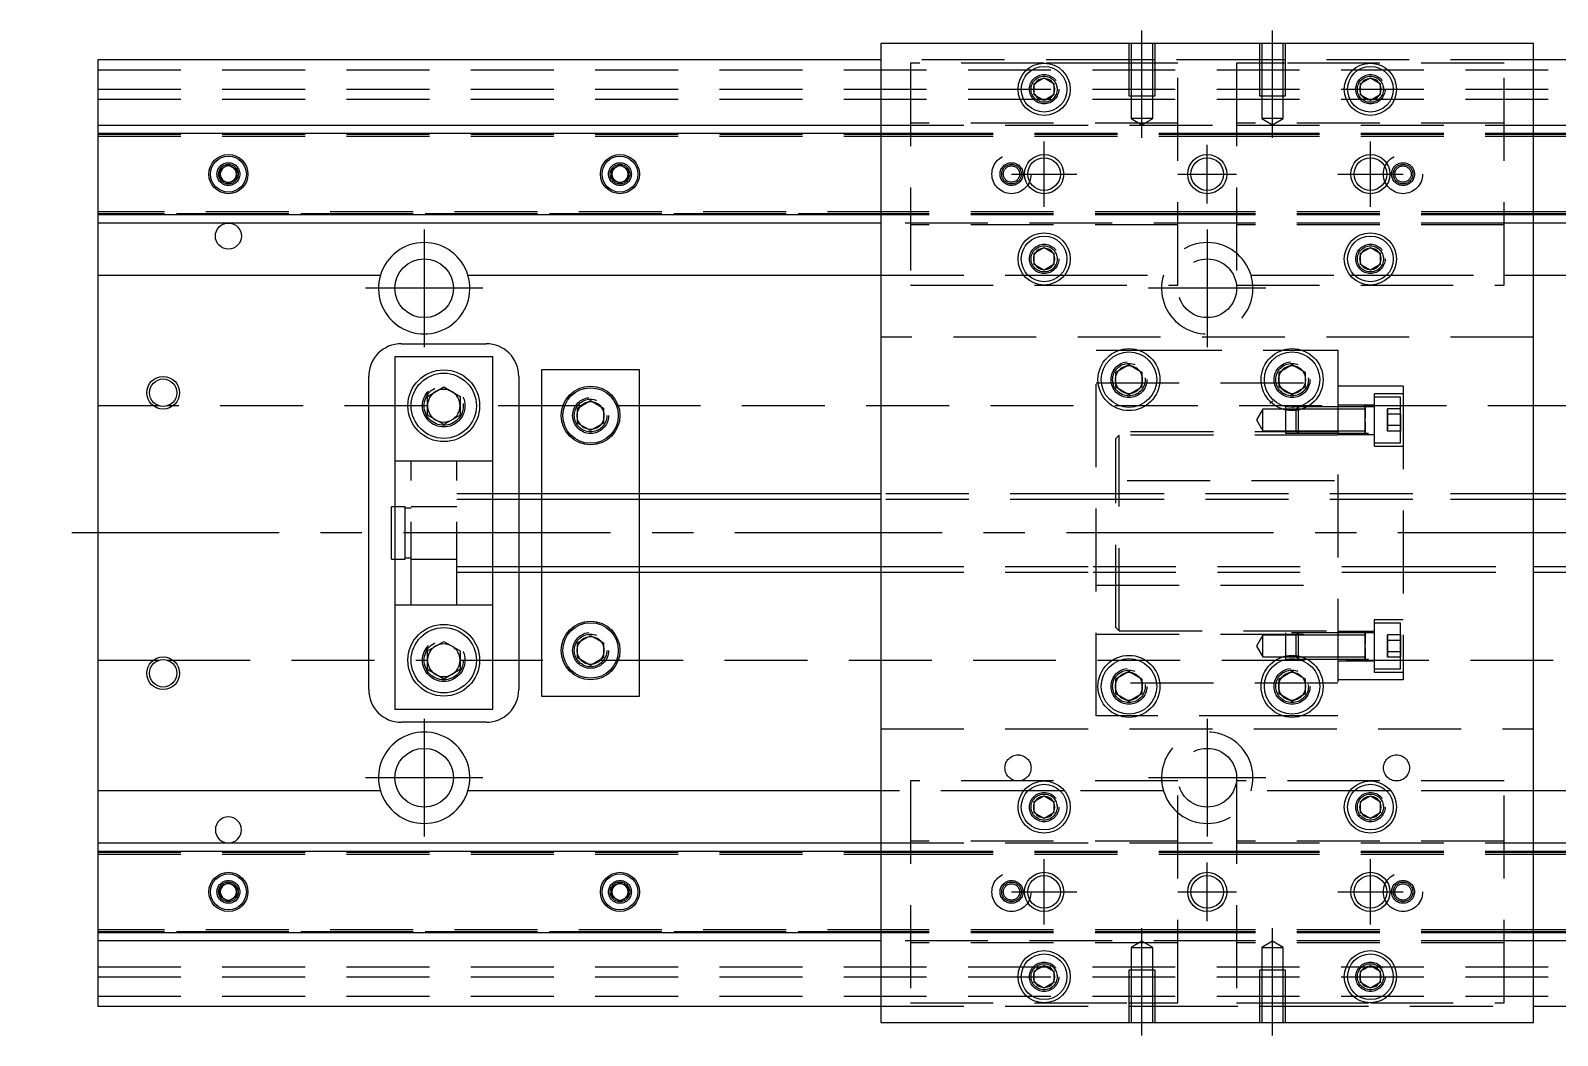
# Model space of a CAD drawing. Extents: x -13 to 549, y -293 to 77.
# Drawn here: x -10.3 to 223.7, y -77 to 77 of the extents above; entities that cross this region are included whole.
import ezdxf

# ---------------------------------------------------------------- set-up
doc = ezdxf.new("R2010")
doc.units = 0
doc.linetypes.add('CENTER', pattern=[50.8, 31.75, -6.35, 6.35, -6.35])
doc.linetypes.add('DASHED', pattern=[19.05, 12.7, -6.35])
doc.layers.get('0').update_dxf_attribs({"linetype": 'CONTINUOUS'})
doc.layers.add('CENTER', color=1, linetype='CENTER')

msp = doc.modelspace()

# ---------------------------------------------------------------- linework, layer by layer
at = {"color": 7, "linetype": 'CONTINUOUS'}
for p, q in [((220, 75), (120, 75)), ((120, 75), (120, -75)), ((220, -75), (220, 75)), ((120, 72.5), (0, 72.5)), ((0, 72.5), (0, 62.5)), ((340, 72.5), (220, 72.5)), ((143.5, 68.866026), (145, 69.73205)), ((143.5, 67.133974), (143.5, 68.866026)), ((145, 69.73205), (146.5, 68.866026)), ((146.5, 68.866026), (146.5, 67.133974)), ((193.5, 68.866026), (195, 69.73205)), ((193.5, 67.133974), (193.5, 68.866026)), ((195, 69.73205), (196.5, 68.866026)), ((196.5, 68.866026), (196.5, 67.133974)), ((145, 66.26795), (143.5, 67.133974)), ((146.5, 67.133974), (145, 66.26795)), ((195, 66.26795), (193.5, 67.133974)), ((196.5, 67.133974), (195, 66.26795)), ((0, 62.5), (120, 62.5)), ((0, 62.5), (0, 61.247728)), ((0, 61.247728), (120, 61.247728)), ((0, 61.247728), (0, 48.752272)), ((220, 62.5), (340, 62.5)), ((220, 61.247728), (340, 61.247728)), ((18.75, 55.721688), (20, 56.443376)), ((20, 56.443376), (21.25, 55.721688)), ((78.75, 55.721688), (80, 56.443376)), ((80, 56.443376), (81.25, 55.721688)), ((18.75, 54.278312), (18.75, 55.721688)), ((20, 53.556624), (18.75, 54.278312)), ((21.25, 54.278312), (20, 53.556624)), ((21.25, 55.721688), (21.25, 54.278312)), ((78.75, 54.278312), (78.75, 55.721688)), ((80, 53.556624), (78.75, 54.278312)), ((81.25, 54.278312), (80, 53.556624)), ((81.25, 55.721688), (81.25, 54.278312)), ((120, 48.752272), (0, 48.752272)), ((0, 48.752272), (0, 47.5)), ((120, 47.5), (0, 47.5)), ((0, 47.5), (0, 39.5)), ((340, 48.752272), (220, 48.752272)), ((340, 47.5), (220, 47.5)), ((143.5, 42.866026), (145, 43.73205)), ((143.5, 41.133974), (143.5, 42.866026)), ((145, 43.73205), (146.5, 42.866026)), ((146.5, 42.866026), (146.5, 41.133974)), ((193.5, 42.866026), (195, 43.73205)), ((193.5, 41.133974), (193.5, 42.866026)), ((195, 43.73205), (196.5, 42.866026)), ((196.5, 42.866026), (196.5, 41.133974)), ((145, 40.26795), (143.5, 41.133974)), ((146.5, 41.133974), (145, 40.26795)), ((195, 40.26795), (193.5, 41.133974)), ((196.5, 41.133974), (195, 40.26795)), ((0, 39.5), (43.291796, 39.5)), ((0, 39.5), (0, -39.5)), ((56.708204, 39.5), (120, 39.5)), ((220, 39.5), (283.291796, 39.5)), ((46.5, 29), (59.5, 29)), ((45.5, 27), (45.5, -27)), ((60.5, 27), (45.5, 27)), ((60.5, -27), (60.5, 27)), ((156, 24.6547), (158, 25.809402)), ((158, 25.809402), (160, 24.6547)), ((181, 24.6547), (183, 25.809402)), ((183, 25.809402), (185, 24.6547)), ((41.5, -24), (41.5, 24)), ((64.5, 24), (64.5, 6)), ((68, 25), (68, 6)), ((83, 25), (68, 25)), ((83, 6), (83, 25)), ((156, 22.3453), (156, 24.6547)), ((160, 24.6547), (160, 22.3453)), ((181, 22.3453), (181, 24.6547)), ((185, 24.6547), (185, 22.3453)), ((50.5, 20.943376), (53, 22.386752)), ((53, 22.386752), (55.5, 20.943376)), ((158, 21.190598), (156, 22.3453)), ((160, 22.3453), (158, 21.190598)), ((183, 21.190598), (181, 22.3453)), ((185, 22.3453), (183, 21.190598)), ((50.5, 18.056624), (50.5, 20.943376)), ((55.5, 20.943376), (55.5, 18.056624)), ((73.5, 19.1547), (75.5, 20.309402)), ((73.5, 16.8453), (73.5, 19.1547)), ((75.5, 20.309402), (77.5, 19.1547)), ((77.5, 19.1547), (77.5, 16.8453)), ((53, 16.613248), (50.5, 18.056624)), ((55.5, 18.056624), (53, 16.613248)), ((75.5, 15.690598), (73.5, 16.8453)), ((77.5, 16.8453), (75.5, 15.690598)), ((120, 6), (60.5, 6)), ((290, 6), (220, 6)), ((45, 0), (45, 4)), ((45.5, 4), (45, 4)), ((45, -4), (45, 0)), ((45, -4), (45.5, -4)), ((60.5, -6), (120, -6)), ((64.5, -6), (64.5, -24)), ((68, -6), (68, -25)), ((83, -25), (83, -6)), ((220, -6), (290, -6)), ((73.5, -16.8453), (75.5, -15.690598)), ((75.5, -15.690598), (77.5, -16.8453)), ((50.5, -18.056624), (53, -16.613248)), ((50.5, -20.943376), (50.5, -18.056624)), ((53, -16.613248), (55.5, -18.056624)), ((55.5, -18.056624), (55.5, -20.943376)), ((73.5, -19.1547), (73.5, -16.8453)), ((77.5, -16.8453), (77.5, -19.1547)), ((53, -22.386752), (50.5, -20.943376)), ((55.5, -20.943376), (53, -22.386752)), ((75.5, -20.309402), (73.5, -19.1547)), ((77.5, -19.1547), (75.5, -20.309402)), ((156, -22.3453), (158, -21.190598)), ((156, -24.6547), (156, -22.3453)), ((158, -21.190598), (160, -22.3453)), ((160, -22.3453), (160, -24.6547)), ((181, -22.3453), (183, -21.190598)), ((181, -24.6547), (181, -22.3453)), ((183, -21.190598), (185, -22.3453)), ((185, -22.3453), (185, -24.6547)), ((68, -25), (83, -25)), ((158, -25.809402), (156, -24.6547)), ((160, -24.6547), (158, -25.809402)), ((183, -25.809402), (181, -24.6547)), ((185, -24.6547), (183, -25.809402)), ((45.5, -27), (60.5, -27)), ((59.5, -29), (46.5, -29)), ((43.291796, -39.5), (0, -39.5)), ((0, -39.5), (0, -47.5)), ((120, -39.5), (56.708204, -39.5)), ((283.291796, -39.5), (220, -39.5)), ((143.5, -41.133974), (145, -40.26795)), ((143.5, -42.866026), (143.5, -41.133974)), ((145, -40.26795), (146.5, -41.133974)), ((146.5, -41.133974), (146.5, -42.866026)), ((193.5, -41.133974), (195, -40.26795)), ((193.5, -42.866026), (193.5, -41.133974)), ((195, -40.26795), (196.5, -41.133974)), ((196.5, -41.133974), (196.5, -42.866026)), ((145, -43.73205), (143.5, -42.866026)), ((146.5, -42.866026), (145, -43.73205)), ((195, -43.73205), (193.5, -42.866026)), ((196.5, -42.866026), (195, -43.73205)), ((0, -47.5), (120, -47.5)), ((0, -47.5), (0, -48.752272)), ((0, -48.752272), (120, -48.752272)), ((0, -48.752272), (0, -61.247728)), ((220, -47.5), (340, -47.5)), ((220, -48.752272), (340, -48.752272)), ((18.75, -54.278312), (20, -53.556624)), ((20, -53.556624), (21.25, -54.278312)), ((78.75, -54.278312), (80, -53.556624)), ((80, -53.556624), (81.25, -54.278312)), ((18.75, -55.721688), (18.75, -54.278312)), ((20, -56.443376), (18.75, -55.721688)), ((21.25, -55.721688), (20, -56.443376)), ((21.25, -54.278312), (21.25, -55.721688)), ((78.75, -55.721688), (78.75, -54.278312)), ((80, -56.443376), (78.75, -55.721688)), ((81.25, -55.721688), (80, -56.443376)), ((81.25, -54.278312), (81.25, -55.721688)), ((120, -61.247728), (0, -61.247728)), ((0, -61.247728), (0, -62.5)), ((120, -62.5), (0, -62.5)), ((0, -62.5), (0, -72.5)), ((340, -61.247728), (220, -61.247728)), ((340, -62.5), (220, -62.5)), ((143.5, -67.133974), (145, -66.26795)), ((143.5, -68.866026), (143.5, -67.133974)), ((145, -66.26795), (146.5, -67.133974)), ((146.5, -67.133974), (146.5, -68.866026)), ((193.5, -67.133974), (195, -66.26795)), ((193.5, -68.866026), (193.5, -67.133974)), ((195, -66.26795), (196.5, -67.133974)), ((196.5, -67.133974), (196.5, -68.866026)), ((145, -69.73205), (143.5, -68.866026)), ((146.5, -68.866026), (145, -69.73205)), ((195, -69.73205), (193.5, -68.866026)), ((196.5, -68.866026), (195, -69.73205)), ((0, -72.5), (120, -72.5)), ((220, -72.5), (340, -72.5)), ((120, -75), (220, -75))]:
    msp.add_line(p, q, dxfattribs=at)
at = {"color": 3, "linetype": 'DASHED'}
for p, q in [((158.000006, 75), (158.000006, 67)), ((158.35, 75), (158.35, 67)), ((161.65, 67), (161.65, 75)), ((161.999994, 67), (161.999994, 75)), ((178.000006, 75), (178.000006, 67)), ((178.35, 75), (178.35, 67)), ((181.65, 67), (181.65, 75)), ((181.999994, 67), (181.999994, 75)), ((0, 71), (340, 71)), ((158.000006, 72.5), (120, 72.5)), ((145, 72), (124.5, 72)), ((124.5, 72), (124.5, 38)), ((158.000006, 72), (145, 72)), ((161.999994, 72.5), (158.000006, 72.5)), ((161.999994, 72), (158.000006, 72)), ((178.000006, 72.5), (161.999994, 72.5)), ((165.5, 72), (161.999994, 72)), ((165.5, 38), (165.5, 72)), ((174.5, 72), (174.5, 38)), ((178.000006, 72), (174.5, 72)), ((181.999994, 72.5), (178.000006, 72.5)), ((181.999994, 72), (178.000006, 72)), ((220, 72.5), (181.999994, 72.5)), ((195, 72), (181.999994, 72)), ((215.5, 72), (195, 72)), ((215.5, 38), (215.5, 72)), ((0, 68), (340, 68)), ((146.973226, 68.326156), (147, 68)), ((196.973226, 68.326156), (197, 68)), ((0, 66.5), (340, 66.5)), ((158.000006, 67), (161.999994, 67)), ((158.35, 67), (158.35, 63.5)), ((161.65, 63.5), (161.65, 67)), ((178.000006, 67), (181.999994, 67)), ((178.35, 67), (178.35, 63.5)), ((181.65, 63.5), (181.65, 67)), ((161.65, 63.5), (158.35, 63.5)), ((158.35, 63.5), (160, 62.547372)), ((160, 62.547372), (161.65, 63.5)), ((181.65, 63.5), (178.35, 63.5)), ((178.35, 63.5), (180, 62.547372)), ((180, 62.547372), (181.65, 63.5)), ((0, 61.1147), (120, 61.1147)), ((0, 61.1), (124.5, 61.1)), ((120, 62.5), (174.5, 62.5)), ((120, 61.247728), (124.5, 61.247728)), ((120, 61.1147), (124.5, 61.1147)), ((165.5, 62.8), (124.5, 62.8)), ((124.5, 61.247728), (165.5, 61.247728)), ((124.5, 61.1147), (165.5, 61.1147)), ((124.5, 61.1), (165.5, 61.1)), ((124.5, 61.1), (165.5, 61.1)), ((165.5, 61.247728), (174.5, 61.247728)), ((165.5, 61.1147), (174.5, 61.1147)), ((165.5, 61.1), (174.5, 61.1)), ((215.5, 62.8), (174.5, 62.8)), ((174.5, 62.5), (215.5, 62.5)), ((174.5, 61.247728), (215.5, 61.247728)), ((174.5, 61.1147), (215.5, 61.1147)), ((174.5, 61.1), (215.5, 61.1)), ((215.5, 62.5), (220, 62.5)), ((215.5, 61.247728), (220, 61.247728)), ((215.5, 61.1147), (220, 61.1147)), ((215.5, 61.1), (340, 61.1)), ((220, 61.1147), (340, 61.1147)), ((0, 60.8), (124.5, 60.8)), ((124.5, 60.8), (165.5, 60.8)), ((124.5, 60.8), (165.5, 60.8)), ((165.5, 60.8), (174.5, 60.8)), ((174.5, 60.8), (215.5, 60.8)), ((215.5, 60.8), (340, 60.8)), ((21.477374, 55.25955), (21.5, 55)), ((81.477374, 55.25955), (81.5, 55)), ((124.5, 49.2), (0, 49.2)), ((165.5, 49.2), (124.5, 49.2)), ((174.5, 49.2), (165.5, 49.2)), ((215.5, 49.2), (174.5, 49.2)), ((340, 49.2), (215.5, 49.2)), ((124.5, 48.9), (0, 48.9)), ((120, 48.8853), (0, 48.8853)), ((124.5, 48.8853), (120, 48.8853)), ((124.5, 48.752272), (120, 48.752272)), ((174.5, 47.5), (120, 47.5)), ((165.5, 48.9), (124.5, 48.9)), ((165.5, 48.8853), (124.5, 48.8853)), ((165.5, 48.752272), (124.5, 48.752272)), ((165.5, 47.2), (124.5, 47.2)), ((174.5, 48.9), (165.5, 48.9)), ((174.5, 48.8853), (165.5, 48.8853)), ((174.5, 48.752272), (165.5, 48.752272)), ((215.5, 48.9), (174.5, 48.9)), ((215.5, 48.8853), (174.5, 48.8853)), ((215.5, 48.752272), (174.5, 48.752272)), ((215.5, 47.5), (174.5, 47.5)), ((215.5, 47.2), (174.5, 47.2)), ((340, 48.9), (215.5, 48.9)), ((220, 48.8853), (215.5, 48.8853)), ((220, 48.752272), (215.5, 48.752272)), ((220, 47.5), (215.5, 47.5)), ((340, 48.8853), (220, 48.8853)), ((143, 42), (143.030168, 42.346066)), ((196.973226, 42.326156), (197, 42)), ((120, 39.5), (141.877502, 39.5)), ((124.5, 38), (145, 38)), ((141.877502, 39.5), (142.55051, 39.5)), ((142.55051, 39.5), (147.44949, 39.5)), ((145, 38), (165.5, 38)), ((147.44949, 39.5), (148.122498, 39.5)), ((148.122498, 39.5), (163.291796, 39.5)), ((174.5, 38), (195, 38)), ((176.708204, 39.5), (191.877502, 39.5)), ((191.877502, 39.5), (192.55051, 39.5)), ((192.55051, 39.5), (197.44949, 39.5)), ((195, 38), (215.5, 38)), ((197.44949, 39.5), (198.122498, 39.5)), ((198.122498, 39.5), (215.5, 39.5)), ((215.5, 39.5), (220, 39.5)), ((220, 30), (120, 30)), ((153, 28), (156.47931, 28)), ((153, -28), (153, 28)), ((156.47931, 28), (159.52069, 28)), ((159.52069, 28), (181.47931, 28)), ((181.47931, 28), (184.52069, 28)), ((184.52069, 28), (190, 28)), ((190, 28), (190, -28)), ((160.483582, 23.786038), (160.5, 23.5)), ((185.483582, 23.786038), (185.5, 23.5)), ((153, 23), (190, 23)), ((200, 22.5), (190, 22.5)), ((195.6, 21.320508), (195.6, 13.320508)), ((200, 21.320508), (195.6, 21.320508)), ((200, 22.5), (200, -22.5)), ((9.359688, 19.5), (0, 19.5)), ((50.5, 19.5), (10.640312, 19.5)), ((74.030306, 19.5), (55.5, 19.5)), ((55.977798, 19.864306), (56, 19.5)), ((340, 19.5), (76.969694, 19.5)), ((178.5, 18.970508), (177.547372, 17.320508)), ((178.5, 15.670508), (178.5, 18.970508)), ((182, 18.970508), (178.5, 18.970508)), ((180.033, 20.25352), (179.6, 19.82052)), ((182, 19.320508), (182, 15.320512)), ((195.6, 19.320508), (182, 19.320508)), ((183.59998, 18.970508), (182, 18.970508)), ((183.95, 19.320508), (183.6, 18.970508)), ((183.6, 15.670508), (183.6, 18.970508)), ((190, 18.970508), (183.6, 18.970508)), ((183.95, 19.320508), (183.95, 15.320508)), ((195.6, 19.570508), (190, 19.570508)), ((194.2, 18.970508), (190.00002, 18.970508)), ((194.2, 19.317772), (194.2, 19.320512)), ((194.2, 19.317772), (194.2, 19.320512)), ((194.2, 17.558724), (194.2, 19.320512)), ((194.2, 17.546922), (194.2, 19.320512)), ((194.2, 19.320508), (194.2, 18.735832)), ((194.2, 19.316952), (194.2, 19.320508)), ((194.2, 19.320508), (194.2, 18.735832)), ((194.2, 17.558724), (194.2, 19.317772)), ((194.2, 17.546922), (194.2, 19.317772)), ((194.2, 18.735834), (194.2, 19.316952)), ((194.2, 18.602798), (194.2, 18.970508)), ((194.2, 18.602798), (194.2, 18.970508)), ((194.2, 15.905184), (194.2, 18.735834)), ((194.2, 18.735832), (194.2, 17.565218)), ((199.6, 20.820508), (195.6, 20.820508)), ((197.6, 18.186534), (197.6, 19.052558)), ((197.6, 19.052558), (197.6, 18.186534)), ((199.6, 19.052558), (197.6, 19.052558)), ((199.6, 17.320508), (199.6, 20.820508)), ((199.6, 13.820508), (199.6, 20.820508)), ((73, 18), (73.012884, 18.253488)), ((177.547372, 17.320508), (178.5, 15.670508)), ((194.2, 16.038218), (194.2, 18.602798)), ((194.2, 17.453552), (194.2, 18.602798)), ((194.2, 15.905446), (194.2, 17.460554)), ((194.2, 15.320502), (194.2, 17.460554)), ((194.2, 15.320502), (194.2, 17.180462)), ((194.2, 17.101092), (194.2, 15.90545)), ((199.6, 18.186534), (197.6, 18.186534)), ((197.6, 16.454482), (197.6, 18.186534)), ((197.6, 18.186534), (197.6, 16.454482)), ((199.6, 16.454482), (197.6, 16.454482)), ((197.6, 15.588458), (197.6, 16.454482)), ((197.6, 16.454482), (197.6, 15.588458)), ((199.6, 16.454482), (199.6, 18.186534)), ((199.6, 18.186534), (199.6, 16.454482)), ((199.6, 13.820508), (199.6, 17.320508)), ((199.6, 15.588458), (199.6, 16.454482)), ((199.6, 16.454482), (199.6, 15.588458)), ((190, 15.5), (153, 15.5)), ((156.5, 15), (156, 14.5)), ((156, -14.5), (156, 14.5)), ((156.5, -15), (156.5, 15)), ((190, 15), (156.5, 15)), ((178.5, 15.670508), (182, 15.670508)), ((182, 15.670508), (183.59998, 15.670508)), ((182, 15.320512), (195.6, 15.320512)), ((183.6, 15.670508), (184.430456, 15.670508)), ((183.6, 15.670508), (183.95, 15.320508)), ((184.430456, 15.670508), (190, 15.670508)), ((190, 15.070508), (195.6, 15.070508)), ((190.00002, 15.670508), (194.2, 15.670508)), ((194.2, 15.670508), (194.2, 16.038218)), ((194.2, 15.670508), (194.2, 16.038218)), ((194.2, 15.90545), (194.2, 15.320508)), ((194.2, 15.323244), (194.2, 15.905446)), ((194.2, 15.320508), (194.2, 15.905184)), ((199.6, 15.588458), (197.6, 15.588458)), ((195.6, 13.820508), (199.6, 13.820508)), ((195.6, 13.320508), (200, 13.320508)), ((48, 11), (45.5, 11)), ((48, -11), (48, 11)), ((55, 11), (48, 11)), ((55, -11), (55, 11)), ((60.5, 11), (55, 11)), ((189.5, 8), (153, 8)), ((60.5, 6), (55, 6)), ((60.5, 5.125), (55, 5.125)), ((64.5, 6), (64.5, 5.125)), ((64.5, 5.125), (64.5, -5.125)), ((68, 6), (68, 5.125)), ((68, 5.125), (68, -5.125)), ((83, 5.125), (83, 6)), ((83, -5.125), (83, 5.125)), ((152.5, 6), (120, 6)), ((152.5, 5.125), (120, 5.125)), ((201.5, 6), (152.5, 6)), ((201.5, 5.125), (152.5, 5.125)), ((220, 6), (201.5, 6)), ((220, 5.125), (201.5, 5.125)), ((47.1, 4), (45.5, 4)), ((47.1, 0), (47.1, 4)), ((48, 3.8), (47.1, 3.8)), ((55, 4), (48, 4)), ((47.1, -4), (47.1, 0)), ((45.5, -4), (47.1, -4)), ((47.1, -3.8), (48, -3.8)), ((48, -4), (55, -4)), ((55, -5.125), (60.5, -5.125)), ((55, -6), (60.5, -6)), ((64.5, -5.125), (64.5, -6)), ((68, -5.125), (68, -6)), ((83, -6), (83, -5.125)), ((120, -5.125), (152.5, -5.125)), ((120, -6), (152.5, -6)), ((152.5, -5.125), (201.5, -5.125)), ((152.5, -6), (201.5, -6)), ((201.5, -5.125), (220, -5.125)), ((201.5, -6), (220, -6)), ((153, -8), (189.5, -8)), ((45.5, -11), (48, -11)), ((48, -11), (55, -11)), ((55, -11), (60.5, -11)), ((195.6, -13.320508), (195.6, -21.320508)), ((200, -13.320508), (195.6, -13.320508)), ((195.6, -13.820508), (195.6, -20.820508)), ((195.6, -13.820508), (195.6, -17.320508)), ((199.6, -13.820508), (195.6, -13.820508)), ((199.6, -17.320508), (199.6, -13.820508)), ((199.6, -20.820508), (199.6, -13.820508)), ((153, -15.5), (190, -15.5)), ((156, -14.5), (156.5, -15)), ((156.5, -15), (190, -15)), ((178.5, -15.670508), (177.547372, -17.320508)), ((178.5, -18.970508), (178.5, -15.670508)), ((182, -15.670508), (178.5, -15.670508)), ((182, -15.320508), (182, -19.320504)), ((195.6, -15.320508), (182, -15.320508)), ((183.59998, -15.670508), (182, -15.670508)), ((183.95, -15.320508), (183.6, -15.670508)), ((183.6, -18.970508), (183.6, -15.670508)), ((190, -15.670508), (183.6, -15.670508)), ((183.95, -15.320508), (183.95, -19.320508)), ((195.6, -15.070508), (190, -15.070508)), ((194.2, -15.670508), (190.00002, -15.670508)), ((194.2, -15.323244), (194.2, -15.320504)), ((194.2, -15.323244), (194.2, -15.320504)), ((194.2, -17.082292), (194.2, -15.320504)), ((194.2, -17.094094), (194.2, -15.320504)), ((194.2, -15.320508), (194.2, -15.905184)), ((194.2, -15.324064), (194.2, -15.320508)), ((194.2, -15.320508), (194.2, -15.905184)), ((194.2, -17.082292), (194.2, -15.323244)), ((194.2, -17.094094), (194.2, -15.323244)), ((194.2, -15.905182), (194.2, -15.324064)), ((194.2, -16.038218), (194.2, -15.670508)), ((194.2, -16.038218), (194.2, -15.670508)), ((194.2, -18.735832), (194.2, -15.905182)), ((194.2, -15.905184), (194.2, -17.075798)), ((194.2, -18.602798), (194.2, -16.038218)), ((194.2, -17.187464), (194.2, -16.038218)), ((195.6, -15.320508), (195.6, -17.320508)), ((195.6, -15.320508), (195.6, -19.320508)), ((197.6, -16.454482), (197.6, -15.588458)), ((197.6, -15.588458), (197.6, -16.454482)), ((199.6, -15.588458), (197.6, -15.588458)), ((199.6, -16.454482), (199.6, -15.588458)), ((199.6, -15.588458), (199.6, -16.454482)), ((73, -18), (73.012884, -17.746512)), ((177.547372, -17.320508), (178.5, -18.970508)), ((194.2, -18.73557), (194.2, -17.180462)), ((194.2, -19.320514), (194.2, -17.180462)), ((194.2, -19.320514), (194.2, -17.460554)), ((194.2, -17.539924), (194.2, -18.735566)), ((194.2, -18.970508), (194.2, -18.602798)), ((194.2, -18.970508), (194.2, -18.602798)), ((199.6, -16.454482), (197.6, -16.454482)), ((197.6, -18.186534), (197.6, -16.454482)), ((197.6, -16.454482), (197.6, -18.186534)), ((199.6, -18.186534), (197.6, -18.186534)), ((197.6, -19.052558), (197.6, -18.186534)), ((197.6, -18.186534), (197.6, -19.052558)), ((199.6, -18.186534), (199.6, -16.454482)), ((199.6, -16.454482), (199.6, -18.186534)), ((199.6, -20.820508), (199.6, -17.320508)), ((199.6, -19.052558), (199.6, -18.186534)), ((199.6, -18.186534), (199.6, -19.052558)), ((0, -19.5), (9.359688, -19.5)), ((10.640312, -19.5), (50.5, -19.5)), ((50, -19.5), (50.020026, -19.153944)), ((55.5, -19.5), (74.030306, -19.5)), ((76.969694, -19.5), (340, -19.5)), ((178.5, -18.970508), (182, -18.970508)), ((182, -18.970508), (183.59998, -18.970508)), ((182, -19.320504), (195.6, -19.320504)), ((183.6, -18.970508), (184.430456, -18.970508)), ((183.6, -18.970508), (183.95, -19.320508)), ((184.430456, -18.970508), (190, -18.970508)), ((190, -19.570508), (195.6, -19.570508)), ((190.00002, -18.970508), (194.2, -18.970508)), ((194.2, -18.735566), (194.2, -19.320508)), ((194.2, -19.317772), (194.2, -18.73557)), ((194.2, -19.320508), (194.2, -18.735832)), ((195.6, -20.820508), (199.6, -20.820508)), ((199.6, -19.052558), (197.6, -19.052558)), ((190, -23), (153, -23)), ((160.483582, -23.213962), (160.5, -23.5)), ((185.483582, -23.213962), (185.5, -23.5)), ((200, -22.5), (190, -22.5)), ((195.6, -21.320508), (200, -21.320508)), ((156.47931, -28), (153, -28)), ((159.52069, -28), (156.47931, -28)), ((181.47931, -28), (159.52069, -28)), ((184.52069, -28), (181.47931, -28)), ((190, -28), (184.52069, -28)), ((120, -30), (220, -30)), ((141.877502, -39.5), (120, -39.5)), ((145, -38), (124.5, -38)), ((124.5, -38), (124.5, -72)), ((142.55051, -39.5), (141.877502, -39.5)), ((147.44949, -39.5), (142.55051, -39.5)), ((165.5, -38), (145, -38)), ((148.122498, -39.5), (147.44949, -39.5)), ((163.291796, -39.5), (148.122498, -39.5)), ((165.5, -72), (165.5, -38)), ((174.5, -38), (174.5, -72)), ((195, -38), (174.5, -38)), ((191.877502, -39.5), (176.708204, -39.5)), ((192.55051, -39.5), (191.877502, -39.5)), ((197.44949, -39.5), (192.55051, -39.5)), ((215.5, -38), (195, -38)), ((198.122498, -39.5), (197.44949, -39.5)), ((215.5, -39.5), (198.122498, -39.5)), ((215.5, -72), (215.5, -38)), ((220, -39.5), (215.5, -39.5)), ((146.973226, -41.673844), (147, -42)), ((196.973226, -41.673844), (197, -42)), ((0, -48.8853), (120, -48.8853)), ((0, -48.9), (124.5, -48.9)), ((120, -47.5), (174.5, -47.5)), ((120, -48.752272), (124.5, -48.752272)), ((120, -48.8853), (124.5, -48.8853)), ((165.5, -47.2), (124.5, -47.2)), ((124.5, -48.752272), (165.5, -48.752272)), ((124.5, -48.8853), (165.5, -48.8853)), ((124.5, -48.9), (165.5, -48.9)), ((165.5, -48.752272), (174.5, -48.752272)), ((165.5, -48.8853), (174.5, -48.8853)), ((165.5, -48.9), (174.5, -48.9)), ((215.5, -47.2), (174.5, -47.2)), ((174.5, -47.5), (215.5, -47.5)), ((174.5, -48.752272), (215.5, -48.752272)), ((174.5, -48.8853), (215.5, -48.8853)), ((174.5, -48.9), (215.5, -48.9)), ((215.5, -47.5), (220, -47.5)), ((215.5, -48.752272), (220, -48.752272)), ((215.5, -48.8853), (220, -48.8853)), ((215.5, -48.9), (340, -48.9)), ((220, -48.8853), (340, -48.8853)), ((0, -49.2), (124.5, -49.2)), ((124.5, -49.2), (165.5, -49.2)), ((165.5, -49.2), (174.5, -49.2)), ((174.5, -49.2), (215.5, -49.2)), ((215.5, -49.2), (340, -49.2)), ((18.5, -55), (18.52041, -54.75339)), ((81.477374, -54.74045), (81.5, -55)), ((124.5, -60.8), (0, -60.8)), ((165.5, -60.8), (124.5, -60.8)), ((165.5, -60.8), (124.5, -60.8)), ((174.5, -60.8), (165.5, -60.8)), ((215.5, -60.8), (174.5, -60.8)), ((340, -60.8), (215.5, -60.8)), ((124.5, -61.1), (0, -61.1)), ((120, -61.1147), (0, -61.1147)), ((124.5, -61.1147), (120, -61.1147)), ((124.5, -61.247728), (120, -61.247728)), ((174.5, -62.5), (120, -62.5)), ((165.5, -61.1), (124.5, -61.1)), ((165.5, -61.1), (124.5, -61.1)), ((165.5, -61.1147), (124.5, -61.1147)), ((165.5, -61.247728), (124.5, -61.247728)), ((165.5, -62.8), (124.5, -62.8)), ((160, -62.547372), (158.35, -63.5)), ((161.65, -63.5), (160, -62.547372)), ((174.5, -61.1), (165.5, -61.1)), ((174.5, -61.1147), (165.5, -61.1147)), ((174.5, -61.247728), (165.5, -61.247728)), ((215.5, -61.1), (174.5, -61.1)), ((215.5, -61.1147), (174.5, -61.1147)), ((215.5, -61.247728), (174.5, -61.247728)), ((215.5, -62.5), (174.5, -62.5)), ((215.5, -62.8), (174.5, -62.8)), ((180, -62.547372), (178.35, -63.5)), ((181.65, -63.5), (180, -62.547372)), ((340, -61.1), (215.5, -61.1)), ((220, -61.1147), (215.5, -61.1147)), ((220, -61.247728), (215.5, -61.247728)), ((220, -62.5), (215.5, -62.5)), ((340, -61.1147), (220, -61.1147)), ((158.35, -63.5), (160, -63.5)), ((158.35, -63.5), (158.35, -67)), ((160, -63.5), (161.65, -63.5)), ((161.65, -67), (161.65, -63.5)), ((178.35, -63.5), (180, -63.5)), ((178.35, -63.5), (178.35, -67)), ((180, -63.5), (181.65, -63.5)), ((181.65, -67), (181.65, -63.5)), ((0, -66.5), (340, -66.5)), ((146.973226, -67.673844), (147, -68)), ((161.999994, -67), (158.000006, -67)), ((158.000006, -67), (158.000006, -75)), ((158.35, -67), (158.35, -75)), ((161.65, -75), (161.65, -67)), ((161.999994, -75), (161.999994, -67)), ((181.999994, -67), (178.000006, -67)), ((178.000006, -67), (178.000006, -75)), ((178.35, -67), (178.35, -75)), ((181.65, -75), (181.65, -67)), ((181.999994, -75), (181.999994, -67)), ((196.973226, -67.673844), (197, -68)), ((0, -68), (340, -68)), ((0, -71), (340, -71)), ((120, -72.5), (158.000006, -72.5)), ((124.5, -72), (145, -72)), ((145, -72), (158.000006, -72)), ((158.000006, -72), (161.999994, -72)), ((158.000006, -72.5), (161.999994, -72.5)), ((161.999994, -72), (165.5, -72)), ((161.999994, -72.5), (178.000006, -72.5)), ((174.5, -72), (178.000006, -72)), ((178.000006, -72), (181.999994, -72)), ((178.000006, -72.5), (181.999994, -72.5)), ((181.999994, -72), (195, -72)), ((181.999994, -72.5), (220, -72.5)), ((195, -72), (215.5, -72))]:
    msp.add_line(p, q, dxfattribs=at)
at = {"color": 3, "linetype": 'CONTINUOUS'}
for p, q in [((120, 5.125), (60.5, 5.125)), ((290, 5.125), (220, 5.125)), ((60.5, -5.125), (120, -5.125)), ((220, -5.125), (290, -5.125))]:
    msp.add_line(p, q, dxfattribs=at)
at = {"color": 7, "linetype": 'CONTINUOUS'}
for centre, radius in [((145, 68), 4), ((145, 68), 3.5), ((195, 68), 4), ((195, 68), 3.5), ((20, 55), 3), ((20, 55), 2.75), ((80, 55), 3), ((80, 55), 2.75), ((145, 55), 2.5), ((170, 55), 3), ((170, 55), 2.5), ((195, 55), 2.5), ((20, 45.5), 2), ((145, 42), 4), ((145, 42), 3.5), ((195, 42), 4), ((195, 42), 3.5), ((50, 37.5), 4.5), ((158, 23.5), 4.75), ((183, 23.5), 4.75), ((158, 23.5), 4.25), ((183, 23.5), 4.25), ((10, 21.5), 2.1), ((53, 19.5), 5.5), ((53, 19.5), 5), ((75.5, 18), 4.5), ((75.5, 18), 4.25), ((53, -19.5), 5.5), ((75.5, -18), 4.5), ((75.5, -18), 4.25), ((53, -19.5), 5), ((10, -21.5), 2.1), ((158, -23.5), 4.75), ((158, -23.5), 4.25), ((183, -23.5), 4.75), ((183, -23.5), 4.25), ((50, -37.5), 4.5), ((145, -42), 4), ((145, -42), 3.5), ((195, -42), 4), ((195, -42), 3.5), ((20, -55), 3), ((20, -55), 2.75), ((80, -55), 3), ((80, -55), 2.75), ((145, -55), 2.5), ((170, -55), 3), ((170, -55), 2.5), ((195, -55), 2.5), ((145, -68), 4), ((145, -68), 3.5), ((195, -68), 4), ((195, -68), 3.5)]:
    msp.add_circle(centre, radius, dxfattribs=at)
at = {"color": 3, "linetype": 'DASHED'}
for centre, radius in [((145, 68), 2.25), ((195, 68), 2.25), ((145, 68), 2), ((195, 68), 2), ((20, 55), 1.75), ((20, 55), 1.5), ((80, 55), 1.75), ((80, 55), 1.5), ((140, 55), 3), ((140, 55), 1.75), ((140, 55), 1.5), ((140, 55), 1.25), ((200, 55), 3), ((200, 55), 1.75), ((200, 55), 1.5), ((200, 55), 1.25), ((145, 42), 2.25), ((145, 42), 2), ((195, 42), 2.25), ((195, 42), 2), ((170, 37.5), 4.5), ((158, 23.5), 2.75), ((158, 23.5), 2.5), ((183, 23.5), 2.75), ((183, 23.5), 2.5), ((53, 19.5), 3.25), ((53, 19.5), 3), ((75.5, 18), 2.75), ((75.5, 18), 2.5), ((53, -19.5), 3.25), ((75.5, -18), 2.75), ((75.5, -18), 2.5), ((53, -19.5), 3), ((158, -23.5), 2.75), ((158, -23.5), 2.5), ((183, -23.5), 2.75), ((183, -23.5), 2.5), ((141, -36), 2), ((170, -37.5), 4.5), ((199, -36), 2), ((145, -42), 2.25), ((195, -42), 2.25), ((145, -42), 2), ((195, -42), 2), ((20, -55), 1.75), ((20, -55), 1.5), ((80, -55), 1.75), ((80, -55), 1.5), ((140, -55), 3), ((140, -55), 1.75), ((140, -55), 1.5), ((140, -55), 1.25), ((200, -55), 3), ((200, -55), 1.75), ((200, -55), 1.5), ((200, -55), 1.25), ((145, -68), 2.25), ((145, -68), 2), ((195, -68), 2.25), ((195, -68), 2)]:
    msp.add_circle(centre, radius, dxfattribs=at)
at = {"color": 3, "linetype": 'CONTINUOUS'}
for centre, radius in [((145, 55), 3), ((195, 55), 3), ((10, 21.5), 2.5), ((10, -21.5), 2.5), ((145, -55), 3), ((195, -55), 3)]:
    msp.add_circle(centre, radius, dxfattribs=at)
at = {"color": 7, "linetype": 'CONTINUOUS'}
for centre, radius, start, end in [((145, 68), 1.65, 155.380023, 180), ((145, 68), 1.65, 180, 204.619977), ((145, 68), 1.65, 144.619977, 155.380023), ((145, 68), 1.65, 95.380023, 144.619977), ((145, 68), 1.65, 84.619977, 95.380023), ((145, 68), 1.65, 35.380023, 84.619977), ((145, 68), 1.65, 24.619977, 35.380023), ((145, 68), 1.65, 335.380023, 24.619977), ((195, 68), 1.65, 155.380023, 180), ((195, 68), 1.65, 180, 204.619977), ((195, 68), 1.65, 144.619977, 155.380023), ((195, 68), 1.65, 95.380023, 144.619977), ((195, 68), 1.65, 84.619977, 95.380023), ((195, 68), 1.65, 35.380023, 84.619977), ((195, 68), 1.65, 24.619977, 35.380023), ((195, 68), 1.65, 335.380023, 24.619977), ((145, 68), 1.65, 204.619977, 215.380023), ((145, 68), 1.65, 215.380023, 264.619977), ((145, 68), 1.65, 264.619977, 275.380023), ((145, 68), 1.65, 275.380023, 324.619977), ((145, 68), 1.65, 324.619977, 335.380023), ((195, 68), 1.65, 204.619977, 215.380023), ((195, 68), 1.65, 215.380023, 264.619977), ((195, 68), 1.65, 264.619977, 275.380023), ((195, 68), 1.65, 275.380023, 324.619977), ((195, 68), 1.65, 324.619977, 335.380023), ((20, 55), 1.25, 60, 120), ((80, 55), 1.25, 60, 120), ((20, 55), 1.25, 120, 180), ((20, 55), 1.25, 180, 240), ((20, 55), 1.25, 240, 300), ((20, 55), 1.25, 0, 60), ((20, 55), 1.25, 300, 0), ((80, 55), 1.25, 120, 180), ((80, 55), 1.25, 180, 240), ((80, 55), 1.25, 240, 300), ((80, 55), 1.25, 0, 60), ((80, 55), 1.25, 300, 0), ((50, 37.5), 7, 16.60155, 163.39845), ((145, 42), 1.65, 155.380023, 180), ((145, 42), 1.65, 144.619977, 155.380023), ((145, 42), 1.65, 95.380023, 144.619977), ((145, 42), 1.65, 84.619977, 95.380023), ((145, 42), 1.65, 35.380023, 84.619977), ((145, 42), 1.65, 24.619977, 35.380023), ((145, 42), 1.65, 335.380023, 24.619977), ((195, 42), 1.65, 155.380023, 180), ((195, 42), 1.65, 144.619977, 155.380023), ((195, 42), 1.65, 95.380023, 144.619977), ((195, 42), 1.65, 84.619977, 95.380023), ((195, 42), 1.65, 35.380023, 84.619977), ((195, 42), 1.65, 24.619977, 35.380023), ((195, 42), 1.65, 335.380023, 24.619977), ((145, 42), 1.65, 180, 204.619977), ((145, 42), 1.65, 204.619977, 215.380023), ((145, 42), 1.65, 215.380023, 264.619977), ((145, 42), 1.65, 264.619977, 275.380023), ((145, 42), 1.65, 275.380023, 324.619977), ((145, 42), 1.65, 324.619977, 335.380023), ((195, 42), 1.65, 180, 204.619977), ((195, 42), 1.65, 204.619977, 215.380023), ((195, 42), 1.65, 215.380023, 264.619977), ((195, 42), 1.65, 264.619977, 275.380023), ((195, 42), 1.65, 275.380023, 324.619977), ((195, 42), 1.65, 324.619977, 335.380023), ((50, 37.5), 7, 163.39845, 16.60155), ((46.5, 24), 5, 90, 180), ((59.5, 24), 5, 0, 90), ((158, 23.5), 2.1, 162.24721, 180), ((158, 23.5), 2.1, 180, 197.75279), ((158, 23.5), 2.1, 137.75279, 162.24721), ((158, 23.5), 2.1, 102.24721, 137.75279), ((158, 23.5), 2.1, 77.75279, 102.24721), ((158, 23.5), 2.1, 42.24721, 77.75279), ((158, 23.5), 2.1, 17.75279, 42.24721), ((158, 23.5), 2.1, 342.24721, 17.75279), ((183, 23.5), 2.1, 162.24721, 180), ((183, 23.5), 2.1, 180, 197.75279), ((183, 23.5), 2.1, 137.75279, 162.24721), ((183, 23.5), 2.1, 102.24721, 137.75279), ((183, 23.5), 2.1, 77.75279, 102.24721), ((183, 23.5), 2.1, 42.24721, 77.75279), ((183, 23.5), 2.1, 17.75279, 42.24721), ((183, 23.5), 2.1, 342.24721, 17.75279), ((53, 19.5), 2.5, 120, 180), ((53, 19.5), 2.5, 60, 120), ((53, 19.5), 2.5, 0, 60), ((158, 23.5), 2.1, 197.75279, 222.24721), ((158, 23.5), 2.1, 222.24721, 257.75279), ((158, 23.5), 2.1, 257.75279, 282.24721), ((158, 23.5), 2.1, 282.24721, 317.75279), ((158, 23.5), 2.1, 317.75279, 342.24721), ((183, 23.5), 2.1, 197.75279, 222.24721), ((183, 23.5), 2.1, 222.24721, 257.75279), ((183, 23.5), 2.1, 257.75279, 282.24721), ((183, 23.5), 2.1, 282.24721, 317.75279), ((183, 23.5), 2.1, 317.75279, 342.24721), ((53, 19.5), 2.5, 180, 240), ((53, 19.5), 2.5, 300, 0), ((75.5, 18), 2.1, 137.75279, 162.24721), ((75.5, 18), 2.1, 102.24721, 137.75279), ((75.5, 18), 2.1, 77.75279, 102.24721), ((75.5, 18), 2.1, 42.24721, 77.75279), ((75.5, 18), 2.1, 17.75279, 42.24721), ((53, 19.5), 2.5, 240, 300), ((75.5, 18), 2.1, 162.24721, 180), ((75.5, 18), 2.1, 180, 197.75279), ((75.5, 18), 2.1, 197.75279, 222.24721), ((75.5, 18), 2.1, 222.24721, 257.75279), ((75.5, 18), 2.1, 282.24721, 317.75279), ((75.5, 18), 2.1, 317.75279, 342.24721), ((75.5, 18), 2.1, 342.24721, 17.75279), ((75.5, 18), 2.1, 257.75279, 282.24721), ((75.5, -18), 2.1, 102.24721, 137.75279), ((75.5, -18), 2.1, 77.75279, 102.24721), ((75.5, -18), 2.1, 42.24721, 77.75279), ((53, -19.5), 2.5, 120, 180), ((53, -19.5), 2.5, 60, 120), ((53, -19.5), 2.5, 0, 60), ((75.5, -18), 2.1, 162.24721, 180), ((75.5, -18), 2.1, 180, 197.75279), ((75.5, -18), 2.1, 137.75279, 162.24721), ((75.5, -18), 2.1, 197.75279, 222.24721), ((75.5, -18), 2.1, 17.75279, 42.24721), ((75.5, -18), 2.1, 317.75279, 342.24721), ((75.5, -18), 2.1, 342.24721, 17.75279), ((53, -19.5), 2.5, 180, 240), ((53, -19.5), 2.5, 300, 0), ((75.5, -18), 2.1, 222.24721, 257.75279), ((75.5, -18), 2.1, 257.75279, 282.24721), ((75.5, -18), 2.1, 282.24721, 317.75279), ((53, -19.5), 2.5, 240, 300), ((158, -23.5), 2.1, 162.24721, 180), ((158, -23.5), 2.1, 137.75279, 162.24721), ((158, -23.5), 2.1, 102.24721, 137.75279), ((158, -23.5), 2.1, 77.75279, 102.24721), ((158, -23.5), 2.1, 42.24721, 77.75279), ((158, -23.5), 2.1, 17.75279, 42.24721), ((158, -23.5), 2.1, 342.24721, 17.75279), ((183, -23.5), 2.1, 162.24721, 180), ((183, -23.5), 2.1, 137.75279, 162.24721), ((183, -23.5), 2.1, 102.24721, 137.75279), ((183, -23.5), 2.1, 77.75279, 102.24721), ((183, -23.5), 2.1, 42.24721, 77.75279), ((183, -23.5), 2.1, 17.75279, 42.24721), ((183, -23.5), 2.1, 342.24721, 17.75279), ((46.5, -24), 5, 180, 270), ((59.5, -24), 5, 270, 0), ((158, -23.5), 2.1, 180, 197.75279), ((158, -23.5), 2.1, 197.75279, 222.24721), ((158, -23.5), 2.1, 222.24721, 257.75279), ((158, -23.5), 2.1, 257.75279, 282.24721), ((158, -23.5), 2.1, 282.24721, 317.75279), ((158, -23.5), 2.1, 317.75279, 342.24721), ((183, -23.5), 2.1, 180, 197.75279), ((183, -23.5), 2.1, 197.75279, 222.24721), ((183, -23.5), 2.1, 222.24721, 257.75279), ((183, -23.5), 2.1, 257.75279, 282.24721), ((183, -23.5), 2.1, 282.24721, 317.75279), ((183, -23.5), 2.1, 317.75279, 342.24721), ((50, -37.5), 7, 343.39845, 196.60155), ((50, -37.5), 7, 196.60155, 343.39845), ((145, -42), 1.65, 155.380023, 180), ((145, -42), 1.65, 180, 204.619977), ((145, -42), 1.65, 144.619977, 155.380023), ((145, -42), 1.65, 95.380023, 144.619977), ((145, -42), 1.65, 84.619977, 95.380023), ((145, -42), 1.65, 35.380023, 84.619977), ((145, -42), 1.65, 24.619977, 35.380023), ((145, -42), 1.65, 335.380023, 24.619977), ((195, -42), 1.65, 155.380023, 180), ((195, -42), 1.65, 180, 204.619977), ((195, -42), 1.65, 144.619977, 155.380023), ((195, -42), 1.65, 95.380023, 144.619977), ((195, -42), 1.65, 84.619977, 95.380023), ((195, -42), 1.65, 35.380023, 84.619977), ((195, -42), 1.65, 24.619977, 35.380023), ((195, -42), 1.65, 335.380023, 24.619977), ((20, -45.5), 2, 90, 270), ((20, -45.5), 2, 270, 90), ((145, -42), 1.65, 204.619977, 215.380023), ((145, -42), 1.65, 215.380023, 264.619977), ((145, -42), 1.65, 264.619977, 275.380023), ((145, -42), 1.65, 275.380023, 324.619977), ((145, -42), 1.65, 324.619977, 335.380023), ((195, -42), 1.65, 204.619977, 215.380023), ((195, -42), 1.65, 215.380023, 264.619977), ((195, -42), 1.65, 264.619977, 275.380023), ((195, -42), 1.65, 275.380023, 324.619977), ((195, -42), 1.65, 324.619977, 335.380023), ((20, -55), 1.25, 60, 120), ((80, -55), 1.25, 60, 120), ((20, -55), 1.25, 120, 180), ((20, -55), 1.25, 180, 240), ((20, -55), 1.25, 240, 300), ((20, -55), 1.25, 0, 60), ((20, -55), 1.25, 300, 0), ((80, -55), 1.25, 120, 180), ((80, -55), 1.25, 180, 240), ((80, -55), 1.25, 240, 300), ((80, -55), 1.25, 0, 60), ((80, -55), 1.25, 300, 0), ((145, -68), 1.65, 155.380023, 180), ((145, -68), 1.65, 144.619977, 155.380023), ((145, -68), 1.65, 95.380023, 144.619977), ((145, -68), 1.65, 84.619977, 95.380023), ((145, -68), 1.65, 35.380023, 84.619977), ((145, -68), 1.65, 24.619977, 35.380023), ((145, -68), 1.65, 335.380023, 24.619977), ((195, -68), 1.65, 155.380023, 180), ((195, -68), 1.65, 144.619977, 155.380023), ((195, -68), 1.65, 95.380023, 144.619977), ((195, -68), 1.65, 84.619977, 95.380023), ((195, -68), 1.65, 35.380023, 84.619977), ((195, -68), 1.65, 24.619977, 35.380023), ((195, -68), 1.65, 335.380023, 24.619977), ((145, -68), 1.65, 180, 204.619977), ((145, -68), 1.65, 204.619977, 215.380023), ((145, -68), 1.65, 215.380023, 264.619977), ((145, -68), 1.65, 264.619977, 275.380023), ((145, -68), 1.65, 275.380023, 324.619977), ((145, -68), 1.65, 324.619977, 335.380023), ((195, -68), 1.65, 180, 204.619977), ((195, -68), 1.65, 204.619977, 215.380023), ((195, -68), 1.65, 215.380023, 264.619977), ((195, -68), 1.65, 264.619977, 275.380023), ((195, -68), 1.65, 275.380023, 324.619977), ((195, -68), 1.65, 324.619977, 335.380023)]:
    msp.add_arc(centre, radius, start, end, dxfattribs=at)
at = {"color": 3, "linetype": 'DASHED'}
for centre, start, end in [((170, 37.5), 16.60155, 163.39845), ((170, 37.5), 163.39845, 16.60155), ((170, -37.5), 343.39845, 196.60155), ((170, -37.5), 196.60155, 343.39845)]:
    msp.add_arc(centre, 7, start, end, dxfattribs=at)
at = {"layer": 'CENTER', "color": 1, "linetype": 'CENTER'}
for p, q in [((160, 60.547372), (160, 77)), ((180, 60.547372), (180, 77)), ((145, 50), (145, 60)), ((170, 50.5), (170, 59.5)), ((195, 50), (195, 60)), ((140, 55), (150, 55)), ((165.5, 55), (174.5, 55)), ((190, 55), (200, 55)), ((50, 46.5), (50, 28.5)), ((170, 46.5), (170, 28.5)), ((59, 37.5), (41, 37.5)), ((179, 37.5), (161, 37.5)), ((383.361871, 0), (-10.32213, 0)), ((50, -28.5), (50, -46.5)), ((170, -28.5), (170, -46.5)), ((59, -37.5), (41, -37.5)), ((179, -37.5), (161, -37.5)), ((145, -60), (145, -50)), ((170, -59.5), (170, -50.5)), ((195, -60), (195, -50)), ((140, -55), (150, -55)), ((165.5, -55), (174.5, -55)), ((190, -55), (200, -55)), ((160, -77), (160, -60.547372)), ((180, -77), (180, -60.547372))]:
    msp.add_line(p, q, dxfattribs=at)

doc.saveas('drawing.dxf')
